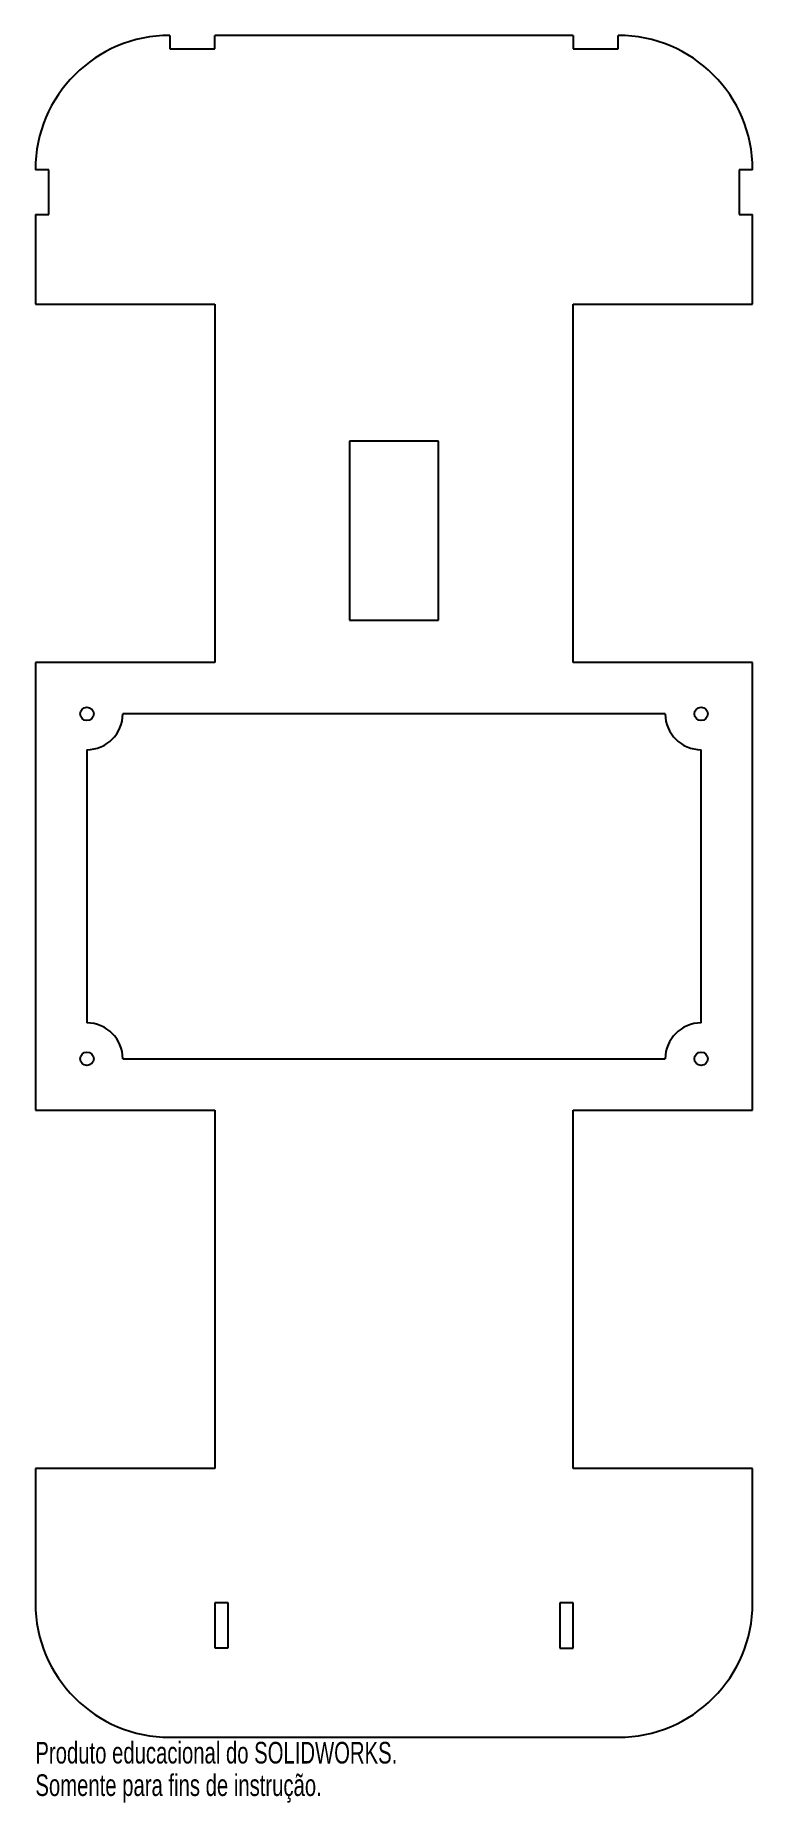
# Model space of a CAD drawing. Header units: millimetres. Extents: x -56 to 104, y -38 to 357.
import ezdxf

# ---------------------------------------------------------------- set-up
doc = ezdxf.new("R2010")
doc.units = ezdxf.units.MM
doc.styles.add('SLDTEXTSTYLE0', font='TXT', dxfattribs={"width": 0.7})

msp = doc.modelspace()

# ---------------------------------------------------------------- linework, layer by layer
at = {"color": 7, "linetype": 'Continuous', "lineweight": 25}
for p, q in [((-25.82, 356.7), (-25.82, 353.7)), ((-15.82, 353.7), (-15.82, 356.7)), ((64.18, 356.7), (-15.82, 356.7)), ((64.18, 356.7), (64.18, 353.7)), ((74.18, 353.7), (74.18, 356.7)), ((-25.82, 353.7), (-15.82, 353.7)), ((64.18, 353.7), (74.18, 353.7)), ((-52.82, 326.7), (-55.82, 326.7)), ((-52.82, 316.7), (-52.82, 326.7)), ((104.18, 326.7), (101.18, 326.7)), ((101.18, 326.7), (101.18, 316.7)), ((-55.82, 316.7), (-52.82, 316.7)), ((-55.82, 316.7), (-55.82, 296.7)), ((101.18, 316.7), (104.18, 316.7)), ((104.18, 296.7), (104.18, 316.7)), ((-55.82, 296.7), (-15.82, 296.7)), ((-15.82, 296.7), (-15.82, 216.7)), ((64.18, 296.7), (104.18, 296.7)), ((64.18, 216.7), (64.18, 296.7)), ((34.1, 266.1), (14.25, 266.1)), ((14.25, 266.1), (14.25, 226.1)), ((34.1, 226.1), (34.1, 266.1)), ((14.25, 226.1), (34.1, 226.1)), ((-55.82, 216.7), (-55.82, 116.7)), ((-15.82, 216.7), (-55.82, 216.7)), ((104.18, 216.7), (64.18, 216.7)), ((104.18, 116.7), (104.18, 216.7)), ((84.68, 205.2), (-36.32, 205.2)), ((-44.32, 197.2), (-44.32, 136.2)), ((92.68, 136.2), (92.68, 197.2)), ((-36.32, 128.2), (84.68, 128.2)), ((-55.82, 116.7), (-15.82, 116.7)), ((-15.82, 116.7), (-15.82, 36.7)), ((64.18, 116.7), (104.18, 116.7)), ((64.18, 36.7), (64.18, 116.7)), ((-55.82, 36.7), (-55.82, 6.7)), ((-15.82, 36.7), (-55.82, 36.7)), ((104.18, 36.7), (64.18, 36.7)), ((104.18, 6.7), (104.18, 36.7)), ((-12.82, 6.7), (-15.82, 6.7)), ((-15.82, 6.7), (-15.82, -3.3)), ((-12.82, -3.3), (-12.82, 6.7)), ((64.18, 6.7), (61.18, 6.7)), ((61.18, 6.7), (61.18, -3.4)), ((64.18, -3.4), (64.18, 6.7)), ((-15.82, -3.3), (-12.82, -3.3)), ((61.18, -3.4), (64.18, -3.4)), ((-25.82, -23.3), (74.18, -23.3))]:
    msp.add_line(p, q, dxfattribs=at)
for centre in [(-44.32, 205.2), (92.68, 205.2), (-44.32, 128.2), (92.68, 128.2)]:
    msp.add_circle(centre, 1.5, dxfattribs=at)
for centre, radius, start, end in [((-25.82, 326.7), 30, 90, 180), ((74.18, 326.7), 30, 0, 90), ((-44.32, 205.2), 8, 270, 0), ((92.68, 205.2), 8, 180, 270), ((-44.32, 128.2), 8, 0, 90), ((92.68, 128.2), 8, 90, 180), ((-25.82, 6.7), 30, 180, 270), ((74.18, 6.7), 30, 270, 0)]:
    msp.add_arc(centre, radius, start, end, dxfattribs=at)

# ---------------------------------------------------------------- texts
at = {"color": 7, "linetype": 'Continuous', "char_height": 4.8336, "attachment_point": 1, "style": 'SLDTEXTSTYLE0'}
for s, insert in [('Produto educacional do SOLIDWORKS.', (-55.82, -24.32)), ('Somente para fins de instrução.', (-55.82, -31.57))]:
    msp.add_mtext(s, dxfattribs=dict(at, insert=insert))

doc.saveas('drawing.dxf')
